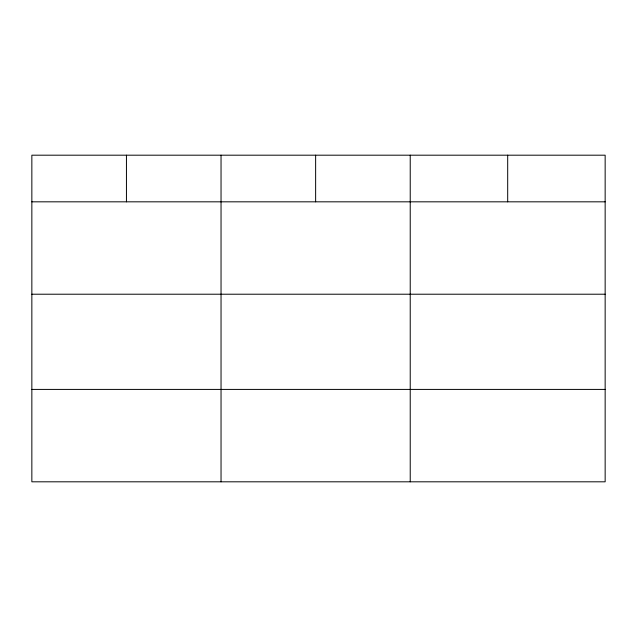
<?xml version="1.0" encoding="UTF-8"?>
<svg xmlns="http://www.w3.org/2000/svg" width="637" height="637" viewBox="0 0 637 637"><rect width="100%" height="100%" fill="white"/><g stroke="black" fill="none" stroke-linecap="round" stroke-linejoin="round"><path stroke-width="0.96" d="M605.15 294.214L605.15 155.189L31.85 155.189L31.85 481.811L605.15 481.811L605.15 294.214L31.85 294.214M31.85 201.825L605.15 201.825M31.85 389.414L605.15 389.414M507.689 155.189L507.689 201.825M410.228 155.189L410.228 481.811M315.633 155.189L315.633 201.825M221.039 155.189L221.039 481.811M126.445 155.189L126.445 201.825"/></g></svg>
